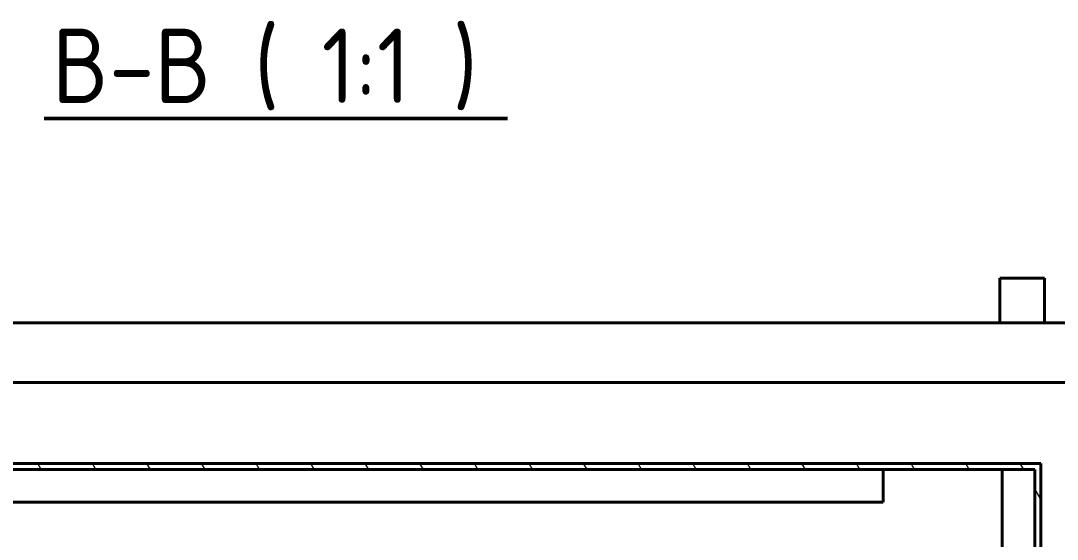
# Model space of a CAD drawing. Header units: millimetres. Extents: x 0 to 5945, y 0 to 4205.
# Drawn here: x 1789.6 to 2137.7, y 801.9 to 976 of the extents above; entities that cross this region are included whole.
import ezdxf

# ---------------------------------------------------------------- set-up
doc = ezdxf.new("R2010")
doc.units = ezdxf.units.MM
doc.header["$LTSCALE"] = 5
for name, color, linetype, lineweight in [('가시적인 것(ISO)', 3, 'Continuous', 40), ('기호(ISO)', 5, 'Continuous', 25), ('해치(ISO)', 7, 'Continuous', 18)]:
    doc.layers.add(name, color=color, linetype=linetype, lineweight=lineweight)
doc.styles.add('텍스트 스타일513', font='isocp.shx')

msp = doc.modelspace()

# ---------------------------------------------------------------- hatches: boundary and pattern name
at = {"layer": '해치(ISO)'}
h = msp.add_hatch(dxfattribs=at)
h.set_pattern_fill('ANSI31', color=256, scale=127, angle=75.00018, style=0)
h.set_pattern_definition([(120.0002, (0, 0), (-13.74813, -7.93754), [])])
h.paths.add_polyline_path([(1602.237, 257.352), (2132.237, 257.352), (2132.237, 827.352), (1602.237, 827.352), (1602.237, 767.352), (1602.237, 762.575), (1602.237, 762.103), (1602.237, 757.6), (1602.237, 757.128), (1602.237, 717.575), (1602.237, 717.103), (1602.237, 712.6), (1602.237, 712.128), (1602.237, 707.352), (1602.237, 377.352), (1602.237, 372.575), (1602.237, 372.103), (1602.237, 367.6), (1602.237, 367.128), (1602.237, 327.575), (1602.237, 327.103), (1602.237, 322.6), (1602.237, 322.128), (1602.237, 317.352)])
h.paths.add_polyline_path([(1604.237, 259.352), (1604.237, 825.352), (2130.237, 825.352), (2130.237, 259.352)], flags=0)
edge = h.paths.add_edge_path()
edge.add_ellipse((1657.237, 307.352), major_axis=(-4, 0), ratio=1, start_angle=0, end_angle=360)
h.paths.add_polyline_path([(2102.237, 287.352), (2102.237, 797.352), (1632.237, 797.352), (1632.237, 287.352)])
h.paths.add_polyline_path([(1634.237, 289.352), (1634.237, 795.352), (2100.237, 795.352), (2100.237, 289.352)], flags=0)

# ---------------------------------------------------------------- linework, layer by layer
at = {"layer": '가시적인 것(ISO)'}
for p, q in [((2133.437, 889.552), (2118.437, 889.552)), ((2118.437, 874.552), (2118.437, 889.552)), ((2133.437, 874.552), (2133.437, 889.552)), ((1549.937, 874.552), (2184.537, 874.552)), ((2187.637, 854.552), (1546.837, 854.552)), ((2132.237, 827.352), (1602.237, 827.352)), ((1604.237, 825.352), (2130.237, 825.352)), ((2079.237, 814.352), (2079.237, 825.352)), ((2119.237, 737.338), (2119.237, 825.352)), ((2130.237, 825.352), (2130.237, 259.352)), ((2132.237, 257.352), (2132.237, 827.352)), ((1655.237, 814.352), (2079.237, 814.352))]:
    msp.add_line(p, q, dxfattribs=at)
at = {"layer": '기호(ISO)', "color": 7, "lineweight": 50}
msp.add_line((1797.533, 943.179), (1953.105, 943.179), dxfattribs=at)

# ---------------------------------------------------------------- texts
at = {"layer": '기호(ISO)', "color": 7, "insert": (1800.133, 945.944), "char_height": 25, "attachment_point": 7, "style": '텍스트 스타일513'}
msp.add_mtext('B-B ( 1:1 )', dxfattribs=at)

doc.saveas('drawing.dxf')
